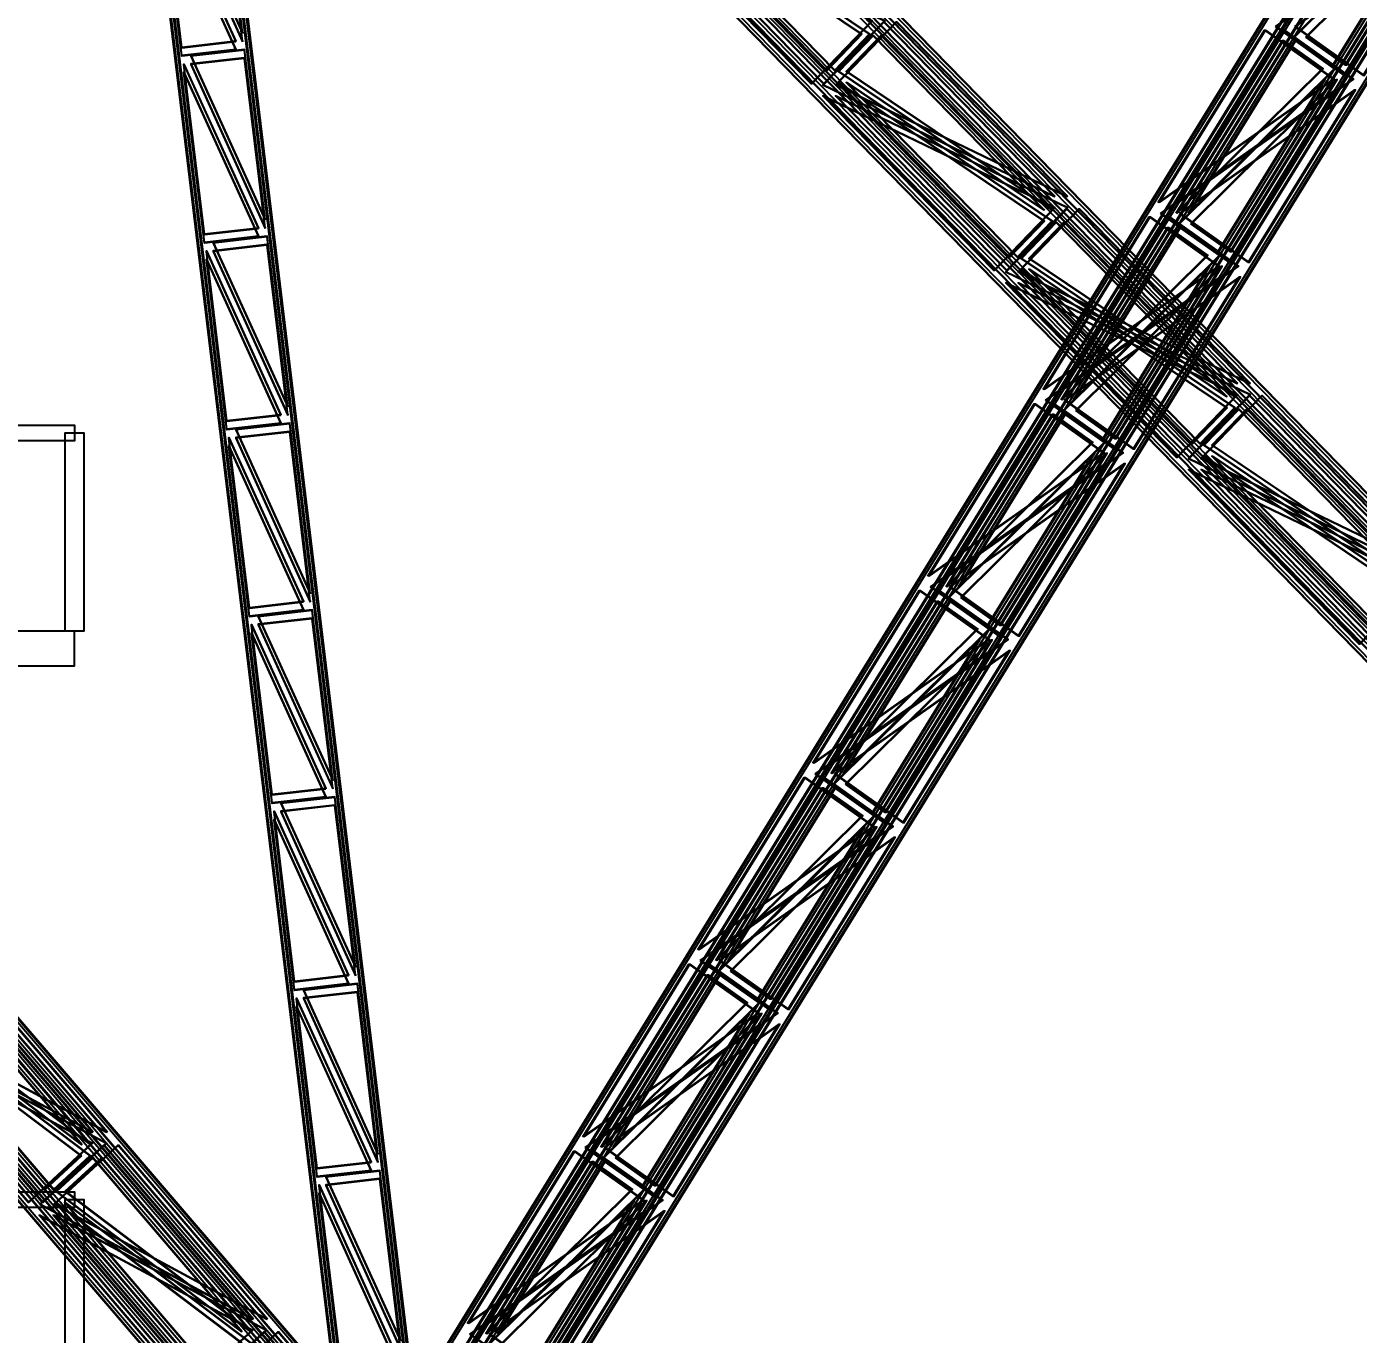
# Model space of a CAD drawing. Header units: millimetres. Extents: x -84906 to 117550, y -3000 to 338000.
# Drawn here: x 9022 to 16748, y 54235 to 61819 of the extents above; entities that cross this region are included whole.
import ezdxf

# ---------------------------------------------------------------- set-up
doc = ezdxf.new("R2010")
doc.units = ezdxf.units.MM
for name, color, linetype, lineweight in [('D-STR-CORE', 7, 'Continuous', 25), ('D-STR-DIM', 7, 'Continuous', 13), ('D-STR-STRC', 7, 'Continuous', 25)]:
    doc.layers.add(name, color=color, linetype=linetype, lineweight=lineweight)
doc.styles.add('OpenSansCondensed-Light', font='OpenSansCondensed-Light.ttf')
doc.styles.add('TOWER_UNICODE', font='Arial Unicode.ttf')
doc.dimstyles.new('EZDXF', dxfattribs={"dimtxt": 0.25, "dimasz": 0.175, "dimexe": 0.375, "dimexo": 0.125, "dimgap": 0.1, "dimtad": 1, "dimlfac": 100, "dimzin": 12, "dimdsep": 46, "dimtxsty": 'OpenSansCondensed-Light', "dimblk": 'ARCHTICK', "dimcen": 2.5, "dimazin": 3, "dimtfac": 0.5, "dimtmove": 2, "dimatfit": 3})

# ---------------------------------------------------------------- blocks, each defined once
blk = doc.blocks.new('_ARCHTICK')
at = {"color": 0, "linetype": 'BYBLOCK', "const_width": 0.15}
blk.add_lwpolyline([(-0.5, -0.5), (0.5, 0.5)], dxfattribs=at)

msp = doc.modelspace()

# ---------------------------------------------------------------- linework, layer by layer
at = {"layer": 'D-STR-CORE'}
for points in [[(4700, 59507.5), (9300, 59507.5), (9300, 59417.5), (4700, 59417.5)], [(9245, 58312.5), (9245, 59462.5), (9355, 59462.5), (9355, 58312.5)], [(4700, 58112.5), (9300, 58112.5), (9300, 58312.5), (4700, 58312.5)], [(4700, 55061.7), (9300, 55061.7), (9300, 54971.7), (4700, 54971.7)], [(9245, 53866.7), (9245, 55016.7), (9355, 55016.7), (9355, 53866.7)]]:
    msp.add_lwpolyline(points, close=True, dxfattribs=at)
at = {"layer": 'D-STR-STRC'}
for points in [[(11337.9, 53212.9), (10878, 52787.1), (-273.3, 65787.1), (186.6, 66212.9)], [(11342.2, 53212.9), (10882.3, 52787.1), (-269, 65787.1), (190.9, 66212.9)], [(11420.3, 53212.9), (10960.3, 52787.1), (-190.9, 65787.1), (269, 66212.9)], [(11424.6, 53212.9), (10964.7, 52787.1), (-186.6, 65787.1), (273.3, 66212.9)], [(22483, 53227.2), (22045.4, 52772.8), (9324.4, 65772.8), (9762, 66227.2)], [(22486.9, 53227.2), (22049.2, 52772.8), (9328.2, 65772.8), (9765.9, 66227.2)], [(22555.9, 53227.2), (22118.2, 52772.8), (9397.3, 65772.8), (9834.9, 66227.2)], [(22559.7, 53227.2), (22122.1, 52772.8), (9401.1, 65772.8), (9838.7, 66227.2)], [(11273.7, 53139.7), (10971.9, 52860.3), (-179.4, 65860.3), (122.5, 66139.7)], [(11278.1, 53139.7), (10976.2, 52860.3), (-175, 65860.3), (126.8, 66139.7)], [(11326.3, 53139.7), (11024.5, 52860.3), (-126.8, 65860.3), (175, 66139.7)], [(11330.6, 53139.7), (11028.8, 52860.3), (-122.5, 65860.3), (179.4, 66139.7)], [(22421, 53149.1), (22133.8, 52850.9), (9412.8, 65850.9), (9700, 66149.1)], [(22424.8, 53149.1), (22137.6, 52850.9), (9416.6, 65850.9), (9703.8, 66149.1)], [(22467.5, 53149.1), (22180.3, 52850.9), (9459.3, 65850.9), (9746.5, 66149.1)], [(22471.3, 53149.1), (22184.1, 52850.9), (9463.1, 65850.9), (9750.3, 66149.1)], [(10844.5, 53176.6), (11341.4, 52823.4), (19353.2, 65823.4), (18856.3, 66176.6)], [(10850.3, 53176.6), (11347.2, 52823.4), (19359, 65823.4), (18862.1, 66176.6)], [(10955.4, 53176.6), (11452.3, 52823.4), (19464.1, 65823.4), (18967.2, 66176.6)], [(10961.2, 53176.6), (11458.1, 52823.4), (19470, 65823.4), (18973.1, 66176.6)], [(10949.9, 53115.9), (11276, 52884.1), (19287.9, 65884.1), (18961.8, 66115.9)], [(10955.8, 53115.9), (11281.9, 52884.1), (19293.7, 65884.1), (18967.6, 66115.9)], [(11020.7, 53115.9), (11346.8, 52884.1), (19358.6, 65884.1), (19032.6, 66115.9)], [(11026.5, 53115.9), (11352.6, 52884.1), (19364.5, 65884.1), (19038.4, 66115.9)], [(11369.8, 53050.8), (10932.8, 53000.9), (9363.1, 66000.9), (9800.1, 66050.8)], [(11369.8, 53050.8), (10932.8, 53000.9), (9363.1, 66000.9), (9800.1, 66050.8)], [(11369.8, 53047), (10932.8, 52997.1), (9363.1, 65997.1), (9800.1, 66047)], [(11369.8, 53047), (10932.8, 52997.1), (9363.1, 65997.1), (9800.1, 66047)], [(11369.8, 53002.9), (10932.8, 52953), (9363.1, 65953), (9800.1, 66002.9)], [(11369.8, 53002.9), (10932.8, 52953), (9363.1, 65953), (9800.1, 66002.9)], [(11369.8, 52999.1), (10932.8, 52949.2), (9363.1, 65949.2), (9800.1, 65999.1)], [(11369.8, 52999.1), (10932.8, 52949.2), (9363.1, 65949.2), (9800.1, 65999.1)], [(10275.1, 61782.9), (10156, 62769.7), (9843.1, 62734)], [(10275.1, 61782.9), (10156, 62769.7), (9843.1, 62734)], [(10275.1, 61779.1), (10156, 62765.9), (9843.1, 62730.2)], [(10275.1, 61779.1), (10156, 62765.9), (9843.1, 62730.2)], [(10235.7, 61734.3), (9922.8, 61698.6), (9803.7, 62685.4)], [(10235.7, 61734.3), (9922.8, 61698.6), (9803.7, 62685.4)], [(10235.7, 61730.6), (9922.8, 61694.9), (9803.7, 62681.7)], [(10235.7, 61730.6), (9922.8, 61694.9), (9803.7, 62681.7)], [(10275.1, 61735), (10156, 62721.8), (9843.1, 62686.1)], [(10275.1, 61735), (10156, 62721.8), (9843.1, 62686.1)], [(10275.1, 61731.2), (10156, 62718), (9843.1, 62682.3)], [(10275.1, 61731.2), (10156, 62718), (9843.1, 62682.3)], [(10235.7, 61686.4), (9922.8, 61650.8), (9803.7, 62637.5)], [(10235.7, 61686.4), (9922.8, 61650.8), (9803.7, 62637.5)], [(10235.7, 61682.7), (9922.8, 61647), (9803.7, 62633.8)], [(10235.7, 61682.7), (9922.8, 61647), (9803.7, 62633.8)], [(13863.3, 61774.8), (13661.5, 61565.4), (12670.4, 62578.3)], [(13867.1, 61774.8), (13665.4, 61565.4), (12674.2, 62578.3)], [(13909.7, 61774.8), (13708, 61565.4), (12716.9, 62578.3)], [(13913.6, 61774.8), (13711.9, 61565.4), (12720.7, 62578.3)], [(16371.3, 61758.6), (16600.3, 61595.8), (17216.6, 62595.7)], [(16377.1, 61758.6), (16606.2, 61595.8), (17222.4, 62595.7)], [(16442.1, 61758.6), (16671.1, 61595.8), (17287.4, 62595.7)], [(16447.9, 61758.6), (16676.9, 61595.8), (17293.2, 62595.7)], [(16265.8, 61819.3), (16665.7, 61535), (17281.9, 62535)], [(16271.7, 61819.3), (16671.5, 61535), (17287.8, 62535)], [(16376.7, 61819.3), (16776.6, 61535), (17392.8, 62535)], [(16382.6, 61819.3), (16782.4, 61535), (17398.7, 62535)], [(13925.3, 61852.9), (13573.1, 61487.3), (12582, 62500.2)], [(13929.1, 61852.9), (13577, 61487.3), (12585.8, 62500.2)], [(13998.1, 61852.9), (13646, 61487.3), (12654.8, 62500.2)], [(14002, 61852.9), (13649.8, 61487.3), (12658.7, 62500.2)], [(14985.1, 60833.2), (13994, 61846.1), (13641.8, 61480.5)], [(14989, 60833.2), (13997.8, 61846.1), (13645.7, 61480.5)], [(15058, 60833.2), (14066.8, 61846.1), (13714.7, 61480.5)], [(15061.8, 60833.2), (14070.7, 61846.1), (13718.5, 61480.5)], [(14923.1, 60755.1), (13931.9, 61768), (13730.2, 61558.6)], [(14926.9, 60755.1), (13935.8, 61768), (13734.1, 61558.6)], [(14969.6, 60755.1), (13978.4, 61768), (13776.7, 61558.6)], [(14973.4, 60755.1), (13982.3, 61768), (13780.5, 61558.6)], [(15586.4, 60798.3), (16202.6, 61798.3), (16602.5, 61514)], [(15592.2, 60798.3), (16208.5, 61798.3), (16608.3, 61514)], [(15691.8, 60737.6), (16308.1, 61737.6), (16537.1, 61574.7)], [(15697.3, 60798.3), (16313.5, 61798.3), (16713.4, 61514)], [(15697.7, 60737.6), (16313.9, 61737.6), (16543, 61574.7)], [(15703.1, 60798.3), (16319.4, 61798.3), (16719.2, 61514)], [(15762.6, 60737.6), (16378.9, 61737.6), (16607.9, 61574.7)], [(15768.4, 60737.6), (16384.7, 61737.6), (16613.7, 61574.7)], [(10405.9, 60699.5), (10286.8, 61686.3), (9973.9, 61650.6)], [(10405.9, 60699.5), (10286.8, 61686.3), (9973.9, 61650.6)], [(10405.9, 60695.8), (10286.8, 61682.6), (9973.9, 61646.9)], [(10405.9, 60695.8), (10286.8, 61682.6), (9973.9, 61646.9)], [(10366.5, 60651), (10053.6, 60615.3), (9934.5, 61602.1)], [(10366.5, 60651), (10053.6, 60615.3), (9934.5, 61602.1)], [(10366.5, 60647.2), (10053.6, 60611.6), (9934.5, 61598.3)], [(10366.5, 60647.2), (10053.6, 60611.6), (9934.5, 61598.3)], [(10405.9, 60651.7), (10286.8, 61638.4), (9973.9, 61602.8)], [(10405.9, 60651.7), (10286.8, 61638.4), (9973.9, 61602.8)], [(10405.9, 60647.9), (10286.8, 61634.7), (9973.9, 61599)], [(10405.9, 60647.9), (10286.8, 61634.7), (9973.9, 61599)], [(10366.5, 60603.1), (10053.6, 60567.4), (9934.5, 61554.2)], [(10366.5, 60603.1), (10053.6, 60567.4), (9934.5, 61554.2)], [(10366.5, 60599.4), (10053.6, 60563.7), (9934.5, 61550.5)], [(10366.5, 60599.4), (10053.6, 60563.7), (9934.5, 61550.5)], [(15703.6, 60675.3), (15932.7, 60512.4), (16548.9, 61512.4)], [(15709.5, 60675.3), (15938.5, 60512.4), (16554.8, 61512.4)], [(15774.4, 60675.3), (16003.4, 60512.4), (16619.7, 61512.4)], [(15780.3, 60675.3), (16009.3, 60512.4), (16625.6, 61512.4)], [(14923.3, 60691.4), (14721.6, 60482), (13730.5, 61494.9)], [(14927.2, 60691.4), (14725.5, 60482), (13734.3, 61494.9)], [(14969.8, 60691.4), (14768.1, 60482), (13776.9, 61494.9)], [(14973.7, 60691.4), (14771.9, 60482), (13780.8, 61494.9)], [(15598.2, 60736), (15998, 60451.7), (16614.3, 61451.7)], [(15604, 60736), (16003.8, 60451.7), (16620.1, 61451.7)], [(15709.1, 60736), (16108.9, 60451.7), (16725.2, 61451.7)], [(15714.9, 60736), (16114.8, 60451.7), (16731, 61451.7)], [(14985.4, 60769.5), (14633.2, 60403.9), (13642.1, 61416.8)], [(14989.2, 60769.5), (14637.1, 60403.9), (13645.9, 61416.8)], [(15058.2, 60769.5), (14706.1, 60403.9), (13714.9, 61416.8)], [(15062.1, 60769.5), (14709.9, 60403.9), (13718.7, 61416.8)], [(16045.2, 59749.8), (15054.1, 60762.7), (14701.9, 60397.1)], [(16049.1, 59749.8), (15057.9, 60762.7), (14705.7, 60397.1)], [(16118.1, 59749.8), (15126.9, 60762.7), (14774.7, 60397.1)], [(16121.9, 59749.8), (15130.7, 60762.7), (14778.6, 60397.1)], [(15983.2, 59671.7), (14992, 60684.6), (14790.3, 60475.2)], [(15987, 59671.7), (14995.9, 60684.6), (14794.1, 60475.2)], [(16029.7, 59671.7), (15038.5, 60684.6), (14836.8, 60475.2)], [(16033.5, 59671.7), (15042.3, 60684.6), (14840.6, 60475.2)], [(14918.7, 59715), (15535, 60715), (15934.8, 60430.7)], [(14924.5, 59715), (15540.8, 60715), (15940.6, 60430.7)], [(15024.2, 59654.3), (15640.4, 60654.2), (15869.5, 60491.4)], [(15029.6, 59715), (15645.9, 60715), (16045.7, 60430.7)], [(15030, 59654.3), (15646.3, 60654.2), (15875.3, 60491.4)], [(15035.4, 59715), (15651.7, 60715), (16051.6, 60430.7)], [(15094.9, 59654.3), (15711.2, 60654.2), (15940.2, 60491.4)], [(15100.8, 59654.3), (15717, 60654.2), (15946.1, 60491.4)], [(10536.7, 59616.2), (10417.6, 60603), (10104.7, 60567.3)], [(10536.7, 59616.2), (10417.6, 60603), (10104.7, 60567.3)], [(10536.7, 59612.5), (10417.6, 60599.2), (10104.7, 60563.6)], [(10536.7, 59612.5), (10417.6, 60599.2), (10104.7, 60563.6)], [(10497.3, 59567.7), (10184.4, 59532), (10065.3, 60518.8)], [(10497.3, 59567.7), (10184.4, 59532), (10065.3, 60518.8)], [(10497.3, 59563.9), (10184.4, 59528.2), (10065.3, 60515)], [(10497.3, 59563.9), (10184.4, 59528.2), (10065.3, 60515)], [(10536.7, 59568.3), (10417.6, 60555.1), (10104.7, 60519.4)], [(10536.7, 59568.3), (10417.6, 60555.1), (10104.7, 60519.4)], [(10536.7, 59564.6), (10417.6, 60551.4), (10104.7, 60515.7)], [(10536.7, 59564.6), (10417.6, 60551.4), (10104.7, 60515.7)], [(10497.3, 59519.8), (10184.4, 59484.1), (10065.3, 60470.9)], [(10497.3, 59519.8), (10184.4, 59484.1), (10065.3, 60470.9)], [(10497.3, 59516), (10184.4, 59480.3), (10065.3, 60467.1)], [(10497.3, 59516), (10184.4, 59480.3), (10065.3, 60467.1)], [(15036, 59591.9), (15265, 59429.1), (15881.3, 60429)], [(15041.8, 59591.9), (15270.9, 59429.1), (15887.1, 60429)], [(15106.8, 59591.9), (15335.8, 59429.1), (15952.1, 60429)], [(15112.6, 59591.9), (15341.6, 59429.1), (15957.9, 60429)], [(15983.4, 59608.1), (15781.7, 59398.7), (14790.5, 60411.6)], [(15987.3, 59608.1), (15785.5, 59398.7), (14794.4, 60411.6)], [(16029.9, 59608.1), (15828.2, 59398.7), (14837, 60411.6)], [(16033.7, 59608.1), (15832, 59398.7), (14840.9, 60411.6)], [(14930.5, 59652.6), (15330.4, 59368.4), (15946.6, 60368.3)], [(14936.3, 59652.6), (15336.2, 59368.4), (15952.5, 60368.3)], [(15041.4, 59652.6), (15441.3, 59368.4), (16057.5, 60368.3)], [(15047.3, 59652.6), (15447.1, 59368.4), (16063.4, 60368.3)], [(16045.5, 59686.2), (15693.3, 59320.6), (14702.1, 60333.5)], [(16049.3, 59686.2), (15697.1, 59320.6), (14706, 60333.5)], [(16118.3, 59686.2), (15766.1, 59320.6), (14775, 60333.5)], [(16122.1, 59686.2), (15770, 59320.6), (14778.8, 60333.5)], [(17105.3, 58666.5), (16114.1, 59679.4), (15762, 59313.8)], [(17109.1, 58666.5), (16118, 59679.4), (15765.8, 59313.8)], [(17178.1, 58666.5), (16187, 59679.4), (15834.8, 59313.8)], [(17182, 58666.5), (16190.8, 59679.4), (15838.7, 59313.8)], [(14251, 58631.7), (14867.3, 59631.6), (15267.2, 59347.4)], [(14256.9, 58631.7), (14873.1, 59631.6), (15273, 59347.4)], [(14356.5, 58571), (14972.8, 59570.9), (15201.8, 59408.1)], [(14362, 58631.7), (14978.2, 59631.6), (15378.1, 59347.4)], [(14362.4, 58571), (14978.6, 59570.9), (15207.7, 59408.1)], [(14367.8, 58631.7), (14984.1, 59631.6), (15383.9, 59347.4)], [(14427.3, 58571), (15043.6, 59570.9), (15272.6, 59408.1)], [(14433.1, 58571), (15049.4, 59570.9), (15278.4, 59408.1)], [(17043.3, 58588.4), (16052.1, 59601.3), (15850.4, 59391.9)], [(17047.1, 58588.4), (16055.9, 59601.3), (15854.2, 59391.9)], [(17089.8, 58588.4), (16098.6, 59601.3), (15896.9, 59391.9)], [(17093.6, 58588.4), (16102.4, 59601.3), (15900.7, 59391.9)], [(10667.6, 58532.9), (10548.4, 59519.7), (10235.5, 59484)], [(10667.6, 58532.9), (10548.4, 59519.7), (10235.5, 59484)], [(10667.6, 58529.1), (10548.4, 59515.9), (10235.5, 59480.2)], [(10667.6, 58529.1), (10548.4, 59515.9), (10235.5, 59480.2)], [(10628.1, 58484.3), (10315.3, 58448.6), (10196.1, 59435.4)], [(10628.1, 58484.3), (10315.3, 58448.6), (10196.1, 59435.4)], [(10628.1, 58480.6), (10315.3, 58444.9), (10196.1, 59431.7)], [(10628.1, 58480.6), (10315.3, 58444.9), (10196.1, 59431.7)], [(10667.6, 58485), (10548.4, 59471.8), (10235.5, 59436.1)], [(10667.6, 58485), (10548.4, 59471.8), (10235.5, 59436.1)], [(10667.6, 58481.2), (10548.4, 59468), (10235.5, 59432.3)], [(10667.6, 58481.2), (10548.4, 59468), (10235.5, 59432.3)], [(10628.1, 58436.4), (10315.3, 58400.8), (10196.1, 59387.5)], [(10628.1, 58436.4), (10315.3, 58400.8), (10196.1, 59387.5)], [(10628.1, 58432.7), (10315.3, 58397), (10196.1, 59383.8)], [(10628.1, 58432.7), (10315.3, 58397), (10196.1, 59383.8)], [(14368.3, 58508.6), (14597.4, 58345.8), (15213.6, 59345.7)], [(14374.2, 58508.6), (14603.2, 58345.8), (15219.5, 59345.7)], [(14439.1, 58508.6), (14668.1, 58345.8), (15284.4, 59345.7)], [(14444.9, 58508.6), (14674, 58345.8), (15290.2, 59345.7)], [(14262.9, 58569.3), (14662.7, 58285), (15279, 59285)], [(14268.7, 58569.3), (14668.5, 58285), (15284.8, 59285)], [(14373.8, 58569.3), (14773.6, 58285), (15389.9, 59285)], [(14379.6, 58569.3), (14779.4, 58285), (15395.7, 59285)], [(17043.5, 58524.8), (16841.8, 58315.4), (15850.6, 59328.3)], [(17047.3, 58524.8), (16845.6, 58315.4), (15854.5, 59328.3)], [(17090, 58524.8), (16888.3, 58315.4), (15897.1, 59328.3)], [(17093.8, 58524.8), (16892.1, 58315.4), (15900.9, 59328.3)], [(17105.6, 58602.9), (16753.4, 58237.3), (15762.2, 59250.2)], [(17109.4, 58602.9), (16757.2, 58237.3), (15766.1, 59250.2)], [(17178.4, 58602.9), (16826.2, 58237.3), (15835.1, 59250.2)], [(17182.2, 58602.9), (16830.1, 58237.3), (15838.9, 59250.2)], [(13583.4, 57548.3), (14199.7, 58548.3), (14599.5, 58264)], [(13589.2, 57548.3), (14205.5, 58548.3), (14605.3, 58264)], [(13688.9, 57487.6), (14305.1, 58487.6), (14534.2, 58324.7)], [(13694.3, 57548.3), (14310.6, 58548.3), (14710.4, 58264)], [(13694.7, 57487.6), (14311, 58487.6), (14540, 58324.7)], [(13700.1, 57548.3), (14316.4, 58548.3), (14716.2, 58264)], [(13759.6, 57487.6), (14375.9, 58487.6), (14604.9, 58324.7)], [(13765.5, 57487.6), (14381.7, 58487.6), (14610.8, 58324.7)], [(10798.4, 57449.5), (10679.2, 58436.3), (10366.4, 58400.6)], [(10798.4, 57449.5), (10679.2, 58436.3), (10366.4, 58400.6)], [(10798.4, 57445.8), (10679.2, 58432.6), (10366.4, 58396.9)], [(10798.4, 57445.8), (10679.2, 58432.6), (10366.4, 58396.9)], [(10758.9, 57401), (10446.1, 57365.3), (10326.9, 58352.1)], [(10758.9, 57401), (10446.1, 57365.3), (10326.9, 58352.1)], [(10758.9, 57397.2), (10446.1, 57361.6), (10326.9, 58348.3)], [(10758.9, 57397.2), (10446.1, 57361.6), (10326.9, 58348.3)], [(10798.4, 57401.7), (10679.2, 58388.4), (10366.4, 58352.8)], [(10798.4, 57401.7), (10679.2, 58388.4), (10366.4, 58352.8)], [(10798.4, 57397.9), (10679.2, 58384.7), (10366.4, 58349)], [(10798.4, 57397.9), (10679.2, 58384.7), (10366.4, 58349)], [(10758.9, 57353.1), (10446.1, 57317.4), (10326.9, 58304.2)], [(10758.9, 57353.1), (10446.1, 57317.4), (10326.9, 58304.2)], [(10758.9, 57349.4), (10446.1, 57313.7), (10326.9, 58300.5)], [(10758.9, 57349.4), (10446.1, 57313.7), (10326.9, 58300.5)], [(13700.7, 57425.3), (13929.7, 57262.4), (14546, 58262.4)], [(13706.5, 57425.3), (13935.5, 57262.4), (14551.8, 58262.4)], [(13771.5, 57425.3), (14000.5, 57262.4), (14616.8, 58262.4)], [(13777.3, 57425.3), (14006.3, 57262.4), (14622.6, 58262.4)], [(13595.2, 57486), (13995, 57201.7), (14611.3, 58201.7)], [(13601, 57486), (14000.9, 57201.7), (14617.1, 58201.7)], [(13706.1, 57486), (14106, 57201.7), (14722.2, 58201.7)], [(13712, 57486), (14111.8, 57201.7), (14728.1, 58201.7)], [(12915.7, 56465), (13532, 57465), (13931.8, 57180.7)], [(12921.6, 56465), (13537.8, 57465), (13937.7, 57180.7)], [(13021.2, 56404.3), (13637.5, 57404.2), (13866.5, 57241.4)], [(13026.6, 56465), (13642.9, 57465), (14042.8, 57180.7)], [(13027, 56404.3), (13643.3, 57404.2), (13872.3, 57241.4)], [(13032.5, 56465), (13648.7, 57465), (14048.6, 57180.7)], [(13092, 56404.3), (13708.2, 57404.2), (13937.3, 57241.4)], [(13097.8, 56404.3), (13714.1, 57404.2), (13943.1, 57241.4)], [(10929.2, 56366.2), (10810, 57353), (10497.2, 57317.3)], [(10929.2, 56366.2), (10810, 57353), (10497.2, 57317.3)], [(10929.2, 56362.5), (10810, 57349.2), (10497.2, 57313.6)], [(10929.2, 56362.5), (10810, 57349.2), (10497.2, 57313.6)], [(10889.7, 56317.7), (10576.9, 56282), (10457.7, 57268.8)], [(10889.7, 56317.7), (10576.9, 56282), (10457.7, 57268.8)], [(10889.7, 56313.9), (10576.9, 56278.2), (10457.7, 57265)], [(10889.7, 56313.9), (10576.9, 56278.2), (10457.7, 57265)], [(10929.2, 56318.3), (10810, 57305.1), (10497.2, 57269.4)], [(10929.2, 56318.3), (10810, 57305.1), (10497.2, 57269.4)], [(10929.2, 56314.6), (10810, 57301.4), (10497.2, 57265.7)], [(10929.2, 56314.6), (10810, 57301.4), (10497.2, 57265.7)], [(10889.7, 56269.8), (10576.9, 56234.1), (10457.7, 57220.9)], [(10889.7, 56269.8), (10576.9, 56234.1), (10457.7, 57220.9)], [(10889.7, 56266), (10576.9, 56230.3), (10457.7, 57217.1)], [(10889.7, 56266), (10576.9, 56230.3), (10457.7, 57217.1)], [(13033, 56341.9), (13262.1, 56179.1), (13878.3, 57179)], [(13038.9, 56341.9), (13267.9, 56179.1), (13884.2, 57179)], [(13103.8, 56341.9), (13332.8, 56179.1), (13949.1, 57179)], [(13109.6, 56341.9), (13338.7, 56179.1), (13954.9, 57179)], [(12927.5, 56402.6), (13327.4, 56118.4), (13943.7, 57118.3)], [(12933.4, 56402.6), (13333.2, 56118.4), (13949.5, 57118.3)], [(13038.5, 56402.6), (13438.3, 56118.4), (14054.6, 57118.3)], [(13044.3, 56402.6), (13444.1, 56118.4), (14060.4, 57118.3)], [(9404.2, 55407.1), (8538.9, 56415.8), (8168.8, 56073.1)], [(9408.5, 55407.1), (8543.3, 56415.8), (8173.2, 56073.1)], [(9486.5, 55407.1), (8621.3, 56415.8), (8251.2, 56073.1)], [(9490.9, 55407.1), (8625.6, 56415.8), (8255.6, 56073.1)], [(9340, 55333.9), (8474.8, 56342.6), (8262.8, 56146.3)], [(9344.4, 55333.9), (8479.1, 56342.6), (8267.1, 56146.3)], [(9392.6, 55333.9), (8527.4, 56342.6), (8315.4, 56146.3)], [(9396.9, 55333.9), (8531.7, 56342.6), (8319.7, 56146.3)], [(12248.1, 55381.7), (12864.3, 56381.6), (13264.2, 56097.4)], [(12253.9, 55381.7), (12870.2, 56381.6), (13270, 56097.4)], [(12353.6, 55321), (12969.8, 56320.9), (13198.9, 56158.1)], [(12359, 55381.7), (12975.3, 56381.6), (13375.1, 56097.4)], [(12359.4, 55321), (12975.7, 56320.9), (13204.7, 56158.1)], [(12364.8, 55381.7), (12981.1, 56381.6), (13380.9, 56097.4)], [(12424.3, 55321), (13040.6, 56320.9), (13269.6, 56158.1)], [(12430.2, 55321), (13046.4, 56320.9), (13275.5, 56158.1)], [(11060, 55282.9), (10940.8, 56269.7), (10628, 56234)], [(11060, 55282.9), (10940.8, 56269.7), (10628, 56234)], [(11060, 55279.1), (10940.8, 56265.9), (10628, 56230.2)], [(11060, 55279.1), (10940.8, 56265.9), (10628, 56230.2)], [(11020.5, 55234.3), (10707.7, 55198.6), (10588.5, 56185.4)], [(11020.5, 55234.3), (10707.7, 55198.6), (10588.5, 56185.4)], [(11020.5, 55230.6), (10707.7, 55194.9), (10588.5, 56181.7)], [(11020.5, 55230.6), (10707.7, 55194.9), (10588.5, 56181.7)], [(11060, 55235), (10940.8, 56221.8), (10628, 56186.1)], [(11060, 55235), (10940.8, 56221.8), (10628, 56186.1)], [(11060, 55231.2), (10940.8, 56218), (10628, 56182.3)], [(11060, 55231.2), (10940.8, 56218), (10628, 56182.3)], [(11020.5, 55186.4), (10707.7, 55150.8), (10588.5, 56137.5)], [(11020.5, 55186.4), (10707.7, 55150.8), (10588.5, 56137.5)], [(11020.5, 55182.7), (10707.7, 55147), (10588.5, 56133.8)], [(11020.5, 55182.7), (10707.7, 55147), (10588.5, 56133.8)], [(12365.4, 55258.6), (12594.4, 55095.8), (13210.7, 56095.7)], [(12371.2, 55258.6), (12600.2, 55095.8), (13216.5, 56095.7)], [(12436.1, 55258.6), (12665.2, 55095.8), (13281.4, 56095.7)], [(12442, 55258.6), (12671, 55095.8), (13287.3, 56095.7)], [(9336.5, 55270.4), (9124.5, 55074.1), (8259.3, 56082.8)], [(9340.8, 55270.4), (9128.8, 55074.1), (8263.6, 56082.8)], [(9389.1, 55270.4), (9177.1, 55074.1), (8311.8, 56082.8)], [(9393.4, 55270.4), (9181.4, 55074.1), (8316.2, 56082.8)], [(12259.9, 55319.3), (12659.7, 55035), (13276, 56035)], [(12265.7, 55319.3), (12665.6, 55035), (13281.8, 56035)], [(12370.8, 55319.3), (12770.6, 55035), (13386.9, 56035)], [(12376.6, 55319.3), (12776.5, 55035), (13392.7, 56035)], [(9400.6, 55343.5), (9030.5, 55000.9), (8165.3, 56009.6)], [(9405, 55343.5), (9034.9, 55000.9), (8169.6, 56009.6)], [(9483, 55343.5), (9112.9, 55000.9), (8247.7, 56009.6)], [(9487.4, 55343.5), (9117.3, 55000.9), (8252, 56009.6)], [(10333.4, 54323.7), (9468.2, 55332.4), (9098.1, 54989.8)], [(10337.8, 54323.7), (9472.5, 55332.4), (9102.4, 54989.8)], [(10415.8, 54323.7), (9550.6, 55332.4), (9180.5, 54989.8)], [(10420.2, 54323.7), (9554.9, 55332.4), (9184.8, 54989.8)], [(10269.3, 54250.6), (9404.1, 55259.2), (9192.1, 55063)], [(10273.6, 54250.6), (9408.4, 55259.2), (9196.4, 55063)], [(10321.9, 54250.6), (9456.6, 55259.2), (9244.6, 55063)], [(10326.2, 54250.6), (9461, 55259.2), (9249, 55063)], [(11580.4, 54298.3), (12196.7, 55298.3), (12596.5, 55014)], [(11586.3, 54298.3), (12202.5, 55298.3), (12602.4, 55014)], [(11691.3, 54298.3), (12307.6, 55298.3), (12707.4, 55014)], [(11697.2, 54298.3), (12313.4, 55298.3), (12713.3, 55014)], [(11190.8, 54199.5), (11071.6, 55186.3), (10758.8, 55150.6)], [(11190.8, 54199.5), (11071.6, 55186.3), (10758.8, 55150.6)], [(11190.8, 54195.8), (11071.6, 55182.6), (10758.8, 55146.9)], [(11190.8, 54195.8), (11071.6, 55182.6), (10758.8, 55146.9)], [(11685.9, 54237.6), (12302.2, 55237.6), (12531.2, 55074.7)], [(11691.7, 54237.6), (12308, 55237.6), (12537, 55074.7)], [(11756.7, 54237.6), (12372.9, 55237.6), (12602, 55074.7)], [(11762.5, 54237.6), (12378.8, 55237.6), (12607.8, 55074.7)], [(11151.3, 54151), (10838.5, 54115.3), (10719.3, 55102.1)], [(11151.3, 54151), (10838.5, 54115.3), (10719.3, 55102.1)], [(11151.3, 54147.2), (10838.5, 54111.6), (10719.3, 55098.3)], [(11151.3, 54147.2), (10838.5, 54111.6), (10719.3, 55098.3)], [(11190.8, 54151.7), (11071.6, 55138.4), (10758.8, 55102.8)], [(11190.8, 54151.7), (11071.6, 55138.4), (10758.8, 55102.8)], [(11190.8, 54147.9), (11071.6, 55134.7), (10758.8, 55099)], [(11190.8, 54147.9), (11071.6, 55134.7), (10758.8, 55099)], [(11151.3, 54103.1), (10838.5, 54067.4), (10719.3, 55054.2)], [(11151.3, 54103.1), (10838.5, 54067.4), (10719.3, 55054.2)], [(11151.3, 54099.4), (10838.5, 54063.7), (10719.3, 55050.5)], [(11151.3, 54099.4), (10838.5, 54063.7), (10719.3, 55050.5)], [(11697.7, 54175.3), (11926.7, 54012.4), (12543, 55012.4)], [(11703.5, 54175.3), (11932.6, 54012.4), (12548.8, 55012.4)], [(11768.5, 54175.3), (11997.5, 54012.4), (12613.8, 55012.4)], [(11774.3, 54175.3), (12003.4, 54012.4), (12619.6, 55012.4)], [(10265.8, 54187), (10053.8, 53990.8), (9188.5, 54999.4)], [(10270.1, 54187), (10058.1, 53990.8), (9192.9, 54999.4)], [(10318.3, 54187), (10106.3, 53990.8), (9241.1, 54999.4)], [(10322.7, 54187), (10110.7, 53990.8), (9245.4, 54999.4)], [(11592.2, 54236), (11992.1, 53951.7), (12608.3, 54951.7)], [(11598.1, 54236), (11997.9, 53951.7), (12614.2, 54951.7)], [(11703.2, 54236), (12103, 53951.7), (12719.3, 54951.7)], [(11709, 54236), (12108.8, 53951.7), (12725.1, 54951.7)], [(10329.9, 54260.2), (9959.8, 53917.6), (9094.6, 54926.3)], [(10334.3, 54260.2), (9964.2, 53917.6), (9098.9, 54926.3)], [(10412.3, 54260.2), (10042.2, 53917.6), (9177, 54926.3)], [(10416.6, 54260.2), (10046.5, 53917.6), (9181.3, 54926.3)], [(11216.3, 53294.5), (10397.5, 54249.1), (10027.4, 53906.5)], [(11220.6, 53294.5), (10401.8, 54249.1), (10031.7, 53906.5)], [(11298.7, 53294.5), (10479.9, 54249.1), (10109.8, 53906.5)], [(11303, 53294.5), (10484.2, 54249.1), (10114.1, 53906.5)]]:
    msp.add_lwpolyline(points, close=True, dxfattribs=at)
for points in [[(11337.9, 53212.9), (186.6, 66212.9)], [(11424.6, 53212.9), (273.3, 66212.9)], [(22469.4, 53213), (9748.4, 66213)], [(22483, 53227.2), (9762, 66227.2)], [(22546, 53213), (9825, 66213)], [(22559.7, 53227.2), (9838.7, 66227.2)], [(11273.7, 53139.7), (122.5, 66139.7)], [(11323.5, 53199.6), (172.2, 66199.6)], [(11330.6, 53139.7), (179.4, 66139.7)], [(11410.2, 53199.6), (259, 66199.6)], [(22407.3, 53134.9), (9686.3, 66134.9)], [(22421, 53149.1), (9700, 66149.1)], [(22457.6, 53134.9), (9736.6, 66134.9)], [(22471.3, 53149.1), (9750.3, 66149.1)], [(10844.5, 53176.6), (18856.3, 66176.6)], [(10860, 53165.6), (18871.8, 66165.6)], [(10961.2, 53176.6), (18973.1, 66176.6)], [(10976.7, 53165.6), (18988.6, 66165.6)], [(11259.4, 53126.4), (108.1, 66126.4)], [(11316.3, 53126.4), (165, 66126.4)], [(10949.9, 53115.9), (18961.8, 66115.9)], [(10965.5, 53104.9), (18977.3, 66104.9)], [(11026.5, 53115.9), (19038.4, 66115.9)], [(11042.1, 53104.9), (19053.9, 66104.9)], [(10932.8, 53000.9), (9363.1, 66000.9)], [(10932.8, 53000.9), (9363.1, 66000.9)], [(10952.6, 53003.2), (9382.9, 66003.2)], [(10952.6, 53003.2), (9382.9, 66003.2)], [(11349.9, 53048.5), (9780.2, 66048.5)], [(11349.9, 53048.5), (9780.2, 66048.5)], [(11349.9, 52996.8), (9780.2, 65996.8)], [(11349.9, 52996.8), (9780.2, 65996.8)], [(11369.8, 53050.8), (9800.1, 66050.8)], [(11369.8, 53050.8), (9800.1, 66050.8)], [(11369.8, 52999.1), (9800.1, 65999.1)], [(11369.8, 52999.1), (9800.1, 65999.1)], [(10932.8, 52949.2), (9363.1, 65949.2)], [(10932.8, 52949.2), (9363.1, 65949.2)], [(10952.6, 52951.5), (9382.9, 65951.5)], [(10952.6, 52951.5), (9382.9, 65951.5)], [(10971.9, 52860.3), (-179.4, 65860.3)], [(10986.3, 52873.6), (-165, 65873.6)], [(11028.8, 52860.3), (-122.5, 65860.3)], [(11043.2, 52873.6), (-108.1, 65873.6)], [(22133.8, 52850.9), (9412.8, 65850.9)], [(22147.5, 52865.1), (9426.5, 65865.1)], [(22184.1, 52850.9), (9463.1, 65850.9)], [(22197.8, 52865.1), (9476.8, 65865.1)], [(11260.5, 52895.1), (19272.3, 65895.1)], [(11276, 52884.1), (19287.9, 65884.1)], [(11325.8, 52834.4), (19337.7, 65834.4)], [(11337.1, 52895.1), (19349, 65895.1)], [(11341.4, 52823.4), (19353.2, 65823.4)], [(11352.6, 52884.1), (19364.5, 65884.1)], [(11442.6, 52834.4), (19454.4, 65834.4)], [(11458.1, 52823.4), (19470, 65823.4)], [(10878, 52787.1), (-273.3, 65787.1)], [(10892.3, 52800.4), (-259, 65800.4)], [(10964.7, 52787.1), (-186.6, 65787.1)], [(10979, 52800.4), (-172.2, 65800.4)], [(22045.4, 52772.8), (9324.4, 65772.8)], [(22059.1, 52787), (9338.1, 65787)], [(22122.1, 52772.8), (9401.1, 65772.8)], [(22135.8, 52787), (9414.8, 65787)]]:
    msp.add_lwpolyline(points, dxfattribs=at)

# ---------------------------------------------------------------- dimensions: what is measured, and where the dimension line sits
at = {"layer": 'D-STR-DIM'}
for base, p2 in [((116500, 0), (0, 223550)), ((85000, 0), (0, 125000))]:
    msp.add_linear_dim(base=base, p1=(0, 0), p2=p2, angle=90, dimstyle='EZDXF', override={"dimtxt": 4200, "dimasz": 1875, "dimexe": 1050, "dimexo": 900, "dimgap": 1050, "dimtad": 1, "dimdec": 0, "dimlfac": 1, "dimlunit": 2, "dimtxsty": 'TOWER_UNICODE', "dimclrd": 7, "dimclre": 7, "dimclrt": 7}, dxfattribs=at).render()

doc.saveas('drawing.dxf')
